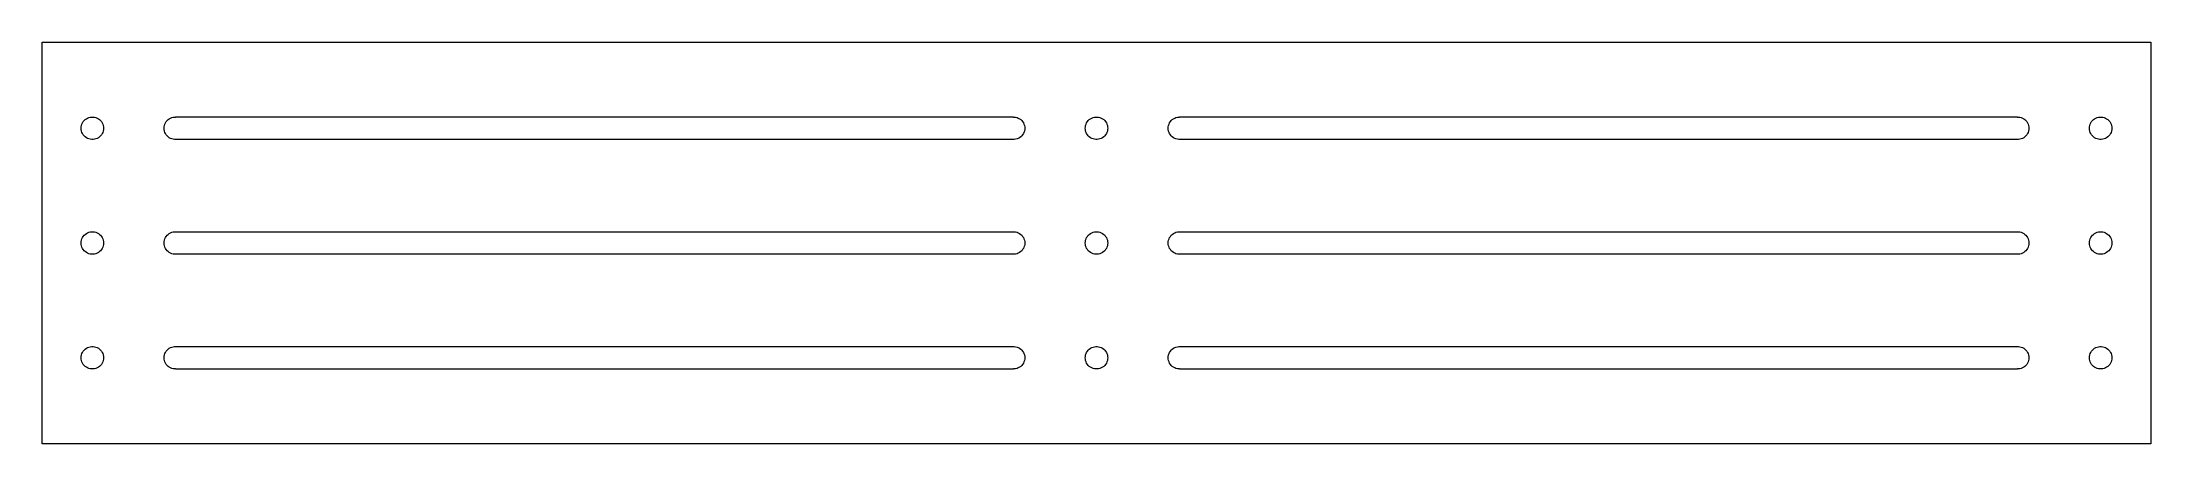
# Model space of a CAD drawing. Header units: millimetres. Extents: x -233 to 233, y -44 to 44.
import ezdxf

# ---------------------------------------------------------------- set-up
doc = ezdxf.new("R2010")
doc.units = ezdxf.units.MM
doc.layers.get('0').update_dxf_attribs({"linetype": 'CONTINUOUS', "lineweight": 0})

msp = doc.modelspace()

# ---------------------------------------------------------------- linework, layer by layer
for p, q in [((-233.362, -44.45), (-233.362, 44.45)), ((-233.362, 44.45), (233.362, 44.45)), ((233.362, 44.45), (233.362, -44.45)), ((-224.739, 25.4), (-224.72, 25.712)), ((-224.72, 25.088), (-224.739, 25.4)), ((-224.72, 25.712), (-224.661, 26.019)), ((-224.661, 24.781), (-224.72, 25.088)), ((-224.661, 26.019), (-224.564, 26.316)), ((-224.564, 24.484), (-224.661, 24.781)), ((-224.564, 26.316), (-224.431, 26.599)), ((-224.431, 24.201), (-224.564, 24.484)), ((-224.431, 26.599), (-224.264, 26.863)), ((-224.264, 23.937), (-224.431, 24.201)), ((-224.264, 26.863), (-224.065, 27.104)), ((-224.065, 23.696), (-224.264, 23.937)), ((-224.065, 27.104), (-223.837, 27.318)), ((-223.837, 23.482), (-224.065, 23.696)), ((-223.837, 27.318), (-223.584, 27.502)), ((-223.584, 23.298), (-223.837, 23.482)), ((-223.584, 27.502), (-223.31, 27.652)), ((-223.31, 27.652), (-223.019, 27.767)), ((-223.019, 27.767), (-222.716, 27.845)), ((-222.716, 27.845), (-222.406, 27.884)), ((-222.406, 27.884), (-222.094, 27.884)), ((-222.094, 27.884), (-221.784, 27.845)), ((-221.784, 27.845), (-221.481, 27.767)), ((-221.481, 27.767), (-221.19, 27.652)), ((-221.19, 27.652), (-220.916, 27.502)), ((-220.916, 27.502), (-220.663, 27.318)), ((-220.663, 23.482), (-220.916, 23.298)), ((-220.663, 27.318), (-220.435, 27.104)), ((-220.435, 23.696), (-220.663, 23.482)), ((-220.435, 27.104), (-220.236, 26.863)), ((-220.236, 23.937), (-220.435, 23.696)), ((-220.236, 26.863), (-220.069, 26.599)), ((-220.069, 24.201), (-220.236, 23.937)), ((-220.069, 26.599), (-219.936, 26.316)), ((-219.936, 24.484), (-220.069, 24.201)), ((-219.936, 26.316), (-219.839, 26.019)), ((-219.839, 24.781), (-219.936, 24.484)), ((-219.839, 26.019), (-219.78, 25.712)), ((-219.78, 25.088), (-219.839, 24.781)), ((-219.78, 25.712), (-219.761, 25.4)), ((-219.761, 25.4), (-219.78, 25.088)), ((-206.375, 25.4), (-206.355, 25.712)), ((-206.355, 25.088), (-206.375, 25.4)), ((-206.355, 25.712), (-206.297, 26.019)), ((-206.297, 24.781), (-206.355, 25.088)), ((-206.297, 26.019), (-206.2, 26.316)), ((-206.2, 24.484), (-206.297, 24.781)), ((-206.2, 26.316), (-206.067, 26.599)), ((-206.067, 24.201), (-206.2, 24.484)), ((-206.067, 26.599), (-205.9, 26.863)), ((-205.9, 23.937), (-206.067, 24.201)), ((-205.9, 26.863), (-205.7, 27.104)), ((-205.7, 23.696), (-205.9, 23.937)), ((-205.7, 27.104), (-205.472, 27.318)), ((-205.472, 23.482), (-205.7, 23.696)), ((-205.472, 27.318), (-205.22, 27.502)), ((-205.22, 23.298), (-205.472, 23.482)), ((-205.22, 27.502), (-204.946, 27.652)), ((-204.946, 27.652), (-204.655, 27.767)), ((-204.655, 27.767), (-204.352, 27.845)), ((-204.352, 27.845), (-204.042, 27.884)), ((-204.042, 27.884), (-203.886, 27.884)), ((-203.886, 27.884), (-203.886, 27.889)), ((-203.886, 27.889), (-18.364, 27.889)), ((-18.364, 27.889), (-18.364, 27.884)), ((-18.364, 27.884), (-18.208, 27.884)), ((-18.208, 27.884), (-17.898, 27.845)), ((-17.898, 27.845), (-17.595, 27.767)), ((-17.595, 27.767), (-17.304, 27.652)), ((-17.304, 27.652), (-17.03, 27.502)), ((-17.03, 27.502), (-16.778, 27.318)), ((-16.778, 23.482), (-17.03, 23.298)), ((-16.778, 27.318), (-16.55, 27.104)), ((-16.55, 23.696), (-16.778, 23.482)), ((-16.55, 27.104), (-16.35, 26.863)), ((-16.35, 23.937), (-16.55, 23.696)), ((-16.35, 26.863), (-16.183, 26.599)), ((-16.183, 24.201), (-16.35, 23.937)), ((-16.183, 26.599), (-16.05, 26.316)), ((-16.05, 24.484), (-16.183, 24.201)), ((-16.05, 26.316), (-15.953, 26.019)), ((-15.953, 24.781), (-16.05, 24.484)), ((-15.953, 26.019), (-15.895, 25.712)), ((-15.895, 25.088), (-15.953, 24.781)), ((-15.895, 25.712), (-15.875, 25.4)), ((-15.875, 25.4), (-15.895, 25.088)), ((-2.489, 25.4), (-2.47, 25.712)), ((-2.47, 25.088), (-2.489, 25.4)), ((-2.47, 25.712), (-2.411, 26.019)), ((-2.411, 24.781), (-2.47, 25.088)), ((-2.411, 26.019), (-2.314, 26.316)), ((-2.314, 24.484), (-2.411, 24.781)), ((-2.314, 26.316), (-2.181, 26.599)), ((-2.181, 24.201), (-2.314, 24.484)), ((-2.181, 26.599), (-2.014, 26.863)), ((-2.014, 23.937), (-2.181, 24.201)), ((-2.014, 26.863), (-1.815, 27.104)), ((-1.815, 23.696), (-2.014, 23.937)), ((-1.815, 27.104), (-1.587, 27.318)), ((-1.587, 23.482), (-1.815, 23.696)), ((-1.587, 27.318), (-1.334, 27.502)), ((-1.334, 23.298), (-1.587, 23.482)), ((-1.334, 27.502), (-1.06, 27.652)), ((-1.06, 27.652), (-0.769, 27.767)), ((-0.769, 27.767), (-0.466, 27.845)), ((-0.466, 27.845), (-0.156, 27.884)), ((-0.156, 27.884), (0.156, 27.884)), ((0.156, 27.884), (0.466, 27.845)), ((0.466, 27.845), (0.769, 27.767)), ((0.769, 27.767), (1.06, 27.652)), ((1.06, 27.652), (1.334, 27.502)), ((1.334, 27.502), (1.587, 27.318)), ((1.587, 23.482), (1.334, 23.298)), ((1.587, 27.318), (1.815, 27.104)), ((1.815, 23.696), (1.587, 23.482)), ((1.815, 27.104), (2.014, 26.863)), ((2.014, 23.937), (1.815, 23.696)), ((2.014, 26.863), (2.181, 26.599)), ((2.181, 24.201), (2.014, 23.937)), ((2.181, 26.599), (2.314, 26.316)), ((2.314, 24.484), (2.181, 24.201)), ((2.314, 26.316), (2.411, 26.019)), ((2.411, 24.781), (2.314, 24.484)), ((2.411, 26.019), (2.47, 25.712)), ((2.47, 25.088), (2.411, 24.781)), ((2.47, 25.712), (2.489, 25.4)), ((2.489, 25.4), (2.47, 25.088)), ((15.875, 25.4), (15.895, 25.712)), ((15.895, 25.088), (15.875, 25.4)), ((15.895, 25.712), (15.953, 26.019)), ((15.953, 24.781), (15.895, 25.088)), ((15.953, 26.019), (16.05, 26.316)), ((16.05, 24.484), (15.953, 24.781)), ((16.05, 26.316), (16.183, 26.599)), ((16.183, 24.201), (16.05, 24.484)), ((16.183, 26.599), (16.35, 26.863)), ((16.35, 23.937), (16.183, 24.201)), ((16.35, 26.863), (16.55, 27.104)), ((16.55, 23.696), (16.35, 23.937)), ((16.55, 27.104), (16.778, 27.318)), ((16.778, 23.482), (16.55, 23.696)), ((16.778, 27.318), (17.03, 27.502)), ((17.03, 23.298), (16.778, 23.482)), ((17.03, 27.502), (17.304, 27.652)), ((17.304, 27.652), (17.595, 27.767)), ((17.595, 27.767), (17.898, 27.845)), ((17.898, 27.845), (18.208, 27.884)), ((18.208, 27.884), (18.364, 27.884)), ((18.364, 27.884), (18.364, 27.889)), ((18.364, 27.889), (203.886, 27.889)), ((203.886, 27.889), (203.886, 27.884)), ((203.886, 27.884), (204.042, 27.884)), ((204.042, 27.884), (204.352, 27.845)), ((204.352, 27.845), (204.655, 27.767)), ((204.655, 27.767), (204.946, 27.652)), ((204.946, 27.652), (205.22, 27.502)), ((205.22, 27.502), (205.472, 27.318)), ((205.472, 23.482), (205.22, 23.298)), ((205.472, 27.318), (205.7, 27.104)), ((205.7, 23.696), (205.472, 23.482)), ((205.7, 27.104), (205.9, 26.863)), ((205.9, 23.937), (205.7, 23.696)), ((205.9, 26.863), (206.067, 26.599)), ((206.067, 24.201), (205.9, 23.937)), ((206.067, 26.599), (206.2, 26.316)), ((206.2, 24.484), (206.067, 24.201)), ((206.2, 26.316), (206.297, 26.019)), ((206.297, 24.781), (206.2, 24.484)), ((206.297, 26.019), (206.355, 25.712)), ((206.355, 25.088), (206.297, 24.781)), ((206.355, 25.712), (206.375, 25.4)), ((206.375, 25.4), (206.355, 25.088)), ((219.761, 25.4), (219.78, 25.712)), ((219.78, 25.088), (219.761, 25.4)), ((219.78, 25.712), (219.839, 26.019)), ((219.839, 24.781), (219.78, 25.088)), ((219.839, 26.019), (219.936, 26.316)), ((219.936, 24.484), (219.839, 24.781)), ((219.936, 26.316), (220.069, 26.599)), ((220.069, 24.201), (219.936, 24.484)), ((220.069, 26.599), (220.236, 26.863)), ((220.236, 23.937), (220.069, 24.201)), ((220.236, 26.863), (220.435, 27.104)), ((220.435, 23.696), (220.236, 23.937)), ((220.435, 27.104), (220.663, 27.318)), ((220.663, 23.482), (220.435, 23.696)), ((220.663, 27.318), (220.916, 27.502)), ((220.916, 23.298), (220.663, 23.482)), ((220.916, 27.502), (221.19, 27.652)), ((221.19, 27.652), (221.481, 27.767)), ((221.481, 27.767), (221.784, 27.845)), ((221.784, 27.845), (222.094, 27.884)), ((222.094, 27.884), (222.406, 27.884)), ((222.406, 27.884), (222.716, 27.845)), ((222.716, 27.845), (223.019, 27.767)), ((223.019, 27.767), (223.31, 27.652)), ((223.31, 27.652), (223.584, 27.502)), ((223.584, 27.502), (223.837, 27.318)), ((223.837, 23.482), (223.584, 23.298)), ((223.837, 27.318), (224.065, 27.104)), ((224.065, 23.696), (223.837, 23.482)), ((224.065, 27.104), (224.264, 26.863)), ((224.264, 23.937), (224.065, 23.696)), ((224.264, 26.863), (224.431, 26.599)), ((224.431, 24.201), (224.264, 23.937)), ((224.431, 26.599), (224.564, 26.316)), ((224.564, 24.484), (224.431, 24.201)), ((224.564, 26.316), (224.661, 26.019)), ((224.661, 24.781), (224.564, 24.484)), ((224.661, 26.019), (224.72, 25.712)), ((224.72, 25.088), (224.661, 24.781)), ((224.72, 25.712), (224.739, 25.4)), ((224.739, 25.4), (224.72, 25.088)), ((-223.31, 23.148), (-223.584, 23.298)), ((-223.019, 23.033), (-223.31, 23.148)), ((-222.716, 22.955), (-223.019, 23.033)), ((-222.406, 22.916), (-222.716, 22.955)), ((-222.094, 22.916), (-222.406, 22.916)), ((-221.784, 22.955), (-222.094, 22.916)), ((-221.481, 23.033), (-221.784, 22.955)), ((-221.19, 23.148), (-221.481, 23.033)), ((-220.916, 23.298), (-221.19, 23.148)), ((-204.946, 23.148), (-205.22, 23.298)), ((-204.655, 23.033), (-204.946, 23.148)), ((-204.352, 22.955), (-204.655, 23.033)), ((-204.042, 22.916), (-204.352, 22.955)), ((-203.886, 22.916), (-204.042, 22.916)), ((-203.886, 22.911), (-203.886, 22.916)), ((-18.364, 22.911), (-203.886, 22.911)), ((-18.208, 22.916), (-18.364, 22.916)), ((-18.364, 22.916), (-18.364, 22.911)), ((-17.898, 22.955), (-18.208, 22.916)), ((-17.595, 23.033), (-17.898, 22.955)), ((-17.304, 23.148), (-17.595, 23.033)), ((-17.03, 23.298), (-17.304, 23.148)), ((-1.06, 23.148), (-1.334, 23.298)), ((-0.769, 23.033), (-1.06, 23.148)), ((-0.466, 22.955), (-0.769, 23.033)), ((-0.156, 22.916), (-0.466, 22.955)), ((0.156, 22.916), (-0.156, 22.916)), ((0.466, 22.955), (0.156, 22.916)), ((0.769, 23.033), (0.466, 22.955)), ((1.06, 23.148), (0.769, 23.033)), ((1.334, 23.298), (1.06, 23.148)), ((17.304, 23.148), (17.03, 23.298)), ((17.595, 23.033), (17.304, 23.148)), ((17.898, 22.955), (17.595, 23.033)), ((18.208, 22.916), (17.898, 22.955)), ((18.364, 22.916), (18.208, 22.916)), ((18.364, 22.911), (18.364, 22.916)), ((203.886, 22.911), (18.364, 22.911)), ((204.042, 22.916), (203.886, 22.916)), ((203.886, 22.916), (203.886, 22.911)), ((204.352, 22.955), (204.042, 22.916)), ((204.655, 23.033), (204.352, 22.955)), ((204.946, 23.148), (204.655, 23.033)), ((205.22, 23.298), (204.946, 23.148)), ((221.19, 23.148), (220.916, 23.298)), ((221.481, 23.033), (221.19, 23.148)), ((221.784, 22.955), (221.481, 23.033)), ((222.094, 22.916), (221.784, 22.955)), ((222.406, 22.916), (222.094, 22.916)), ((222.716, 22.955), (222.406, 22.916)), ((223.019, 23.033), (222.716, 22.955)), ((223.31, 23.148), (223.019, 23.033)), ((223.584, 23.298), (223.31, 23.148)), ((-224.739, 0), (-224.72, 0.312)), ((-224.72, -0.312), (-224.739, 0)), ((-224.72, 0.312), (-224.661, 0.619)), ((-224.661, 0.619), (-224.564, 0.916)), ((-224.564, 0.916), (-224.431, 1.199)), ((-224.431, 1.199), (-224.264, 1.463)), ((-224.264, 1.463), (-224.065, 1.704)), ((-224.065, 1.704), (-223.837, 1.918)), ((-223.837, 1.918), (-223.584, 2.102)), ((-223.584, 2.102), (-223.31, 2.252)), ((-223.31, 2.252), (-223.019, 2.367)), ((-223.019, 2.367), (-222.716, 2.445)), ((-222.716, 2.445), (-222.406, 2.484)), ((-222.406, 2.484), (-222.094, 2.484)), ((-222.094, 2.484), (-221.784, 2.445)), ((-221.784, 2.445), (-221.481, 2.367)), ((-221.481, 2.367), (-221.19, 2.252)), ((-221.19, 2.252), (-220.916, 2.102)), ((-220.916, 2.102), (-220.663, 1.918)), ((-220.663, 1.918), (-220.435, 1.704)), ((-220.435, 1.704), (-220.236, 1.463)), ((-220.236, 1.463), (-220.069, 1.199)), ((-220.069, 1.199), (-219.936, 0.916)), ((-219.936, 0.916), (-219.839, 0.619)), ((-219.839, 0.619), (-219.78, 0.312)), ((-219.78, 0.312), (-219.761, 0)), ((-219.761, 0), (-219.78, -0.312)), ((-206.375, 0), (-206.355, 0.312)), ((-206.355, -0.312), (-206.375, 0)), ((-206.355, 0.312), (-206.297, 0.619)), ((-206.297, 0.619), (-206.2, 0.916)), ((-206.2, 0.916), (-206.067, 1.199)), ((-206.067, 1.199), (-205.9, 1.463)), ((-205.9, 1.463), (-205.7, 1.704)), ((-205.7, 1.704), (-205.472, 1.918)), ((-205.472, 1.918), (-205.22, 2.102)), ((-205.22, 2.102), (-204.946, 2.252)), ((-204.946, 2.252), (-204.655, 2.367)), ((-204.655, 2.367), (-204.352, 2.445)), ((-204.352, 2.445), (-204.042, 2.484)), ((-204.042, 2.484), (-203.886, 2.484)), ((-203.886, 2.484), (-203.886, 2.489)), ((-203.886, 2.489), (-18.364, 2.489)), ((-18.364, 2.489), (-18.364, 2.484)), ((-18.364, 2.484), (-18.208, 2.484)), ((-18.208, 2.484), (-17.898, 2.445)), ((-17.898, 2.445), (-17.595, 2.367)), ((-17.595, 2.367), (-17.304, 2.252)), ((-17.304, 2.252), (-17.03, 2.102)), ((-17.03, 2.102), (-16.778, 1.918)), ((-16.778, 1.918), (-16.55, 1.704)), ((-16.55, 1.704), (-16.35, 1.463)), ((-16.35, 1.463), (-16.183, 1.199)), ((-16.183, 1.199), (-16.05, 0.916)), ((-16.05, 0.916), (-15.953, 0.619)), ((-15.953, 0.619), (-15.895, 0.312)), ((-15.895, 0.312), (-15.875, 0)), ((-15.875, 0), (-15.895, -0.312)), ((-2.489, 0), (-2.47, 0.312)), ((-2.47, -0.312), (-2.489, 0)), ((-2.47, 0.312), (-2.411, 0.619)), ((-2.411, 0.619), (-2.314, 0.916)), ((-2.314, 0.916), (-2.181, 1.199)), ((-2.181, 1.199), (-2.014, 1.463)), ((-2.014, 1.463), (-1.815, 1.704)), ((-1.815, 1.704), (-1.587, 1.918)), ((-1.587, 1.918), (-1.334, 2.102)), ((-1.334, 2.102), (-1.06, 2.252)), ((-1.06, 2.252), (-0.769, 2.367)), ((-0.769, 2.367), (-0.466, 2.445)), ((-0.466, 2.445), (-0.156, 2.484)), ((-0.156, 2.484), (0.156, 2.484)), ((0.156, 2.484), (0.466, 2.445)), ((0.466, 2.445), (0.769, 2.367)), ((0.769, 2.367), (1.06, 2.252)), ((1.06, 2.252), (1.334, 2.102)), ((1.334, 2.102), (1.587, 1.918)), ((1.587, 1.918), (1.815, 1.704)), ((1.815, 1.704), (2.014, 1.463)), ((2.014, 1.463), (2.181, 1.199)), ((2.181, 1.199), (2.314, 0.916)), ((2.314, 0.916), (2.411, 0.619)), ((2.411, 0.619), (2.47, 0.312)), ((2.47, 0.312), (2.489, 0)), ((2.489, 0), (2.47, -0.312)), ((15.875, 0), (15.895, 0.312)), ((15.895, -0.312), (15.875, 0)), ((15.895, 0.312), (15.953, 0.619)), ((15.953, 0.619), (16.05, 0.916)), ((16.05, 0.916), (16.183, 1.199)), ((16.183, 1.199), (16.35, 1.463)), ((16.35, 1.463), (16.55, 1.704)), ((16.55, 1.704), (16.778, 1.918)), ((16.778, 1.918), (17.03, 2.102)), ((17.03, 2.102), (17.304, 2.252)), ((17.304, 2.252), (17.595, 2.367)), ((17.595, 2.367), (17.898, 2.445)), ((17.898, 2.445), (18.208, 2.484)), ((18.208, 2.484), (18.364, 2.484)), ((18.364, 2.484), (18.364, 2.489)), ((18.364, 2.489), (203.886, 2.489)), ((203.886, 2.489), (203.886, 2.484)), ((203.886, 2.484), (204.042, 2.484)), ((204.042, 2.484), (204.352, 2.445)), ((204.352, 2.445), (204.655, 2.367)), ((204.655, 2.367), (204.946, 2.252)), ((204.946, 2.252), (205.22, 2.102)), ((205.22, 2.102), (205.472, 1.918)), ((205.472, 1.918), (205.7, 1.704)), ((205.7, 1.704), (205.9, 1.463)), ((205.9, 1.463), (206.067, 1.199)), ((206.067, 1.199), (206.2, 0.916)), ((206.2, 0.916), (206.297, 0.619)), ((206.297, 0.619), (206.355, 0.312)), ((206.355, 0.312), (206.375, 0)), ((206.375, 0), (206.355, -0.312)), ((219.761, 0), (219.78, 0.312)), ((219.78, -0.312), (219.761, 0)), ((219.78, 0.312), (219.839, 0.619)), ((219.839, 0.619), (219.936, 0.916)), ((219.936, 0.916), (220.069, 1.199)), ((220.069, 1.199), (220.236, 1.463)), ((220.236, 1.463), (220.435, 1.704)), ((220.435, 1.704), (220.663, 1.918)), ((220.663, 1.918), (220.916, 2.102)), ((220.916, 2.102), (221.19, 2.252)), ((221.19, 2.252), (221.481, 2.367)), ((221.481, 2.367), (221.784, 2.445)), ((221.784, 2.445), (222.094, 2.484)), ((222.094, 2.484), (222.406, 2.484)), ((222.406, 2.484), (222.716, 2.445)), ((222.716, 2.445), (223.019, 2.367)), ((223.019, 2.367), (223.31, 2.252)), ((223.31, 2.252), (223.584, 2.102)), ((223.584, 2.102), (223.837, 1.918)), ((223.837, 1.918), (224.065, 1.704)), ((224.065, 1.704), (224.264, 1.463)), ((224.264, 1.463), (224.431, 1.199)), ((224.431, 1.199), (224.564, 0.916)), ((224.564, 0.916), (224.661, 0.619)), ((224.661, 0.619), (224.72, 0.312)), ((224.72, 0.312), (224.739, 0)), ((224.739, 0), (224.72, -0.312)), ((-224.661, -0.619), (-224.72, -0.312)), ((-224.564, -0.916), (-224.661, -0.619)), ((-224.431, -1.199), (-224.564, -0.916)), ((-224.264, -1.463), (-224.431, -1.199)), ((-224.065, -1.704), (-224.264, -1.463)), ((-223.837, -1.918), (-224.065, -1.704)), ((-223.584, -2.102), (-223.837, -1.918)), ((-223.31, -2.252), (-223.584, -2.102)), ((-223.019, -2.367), (-223.31, -2.252)), ((-222.716, -2.445), (-223.019, -2.367)), ((-222.406, -2.484), (-222.716, -2.445)), ((-222.094, -2.484), (-222.406, -2.484)), ((-221.784, -2.445), (-222.094, -2.484)), ((-221.481, -2.367), (-221.784, -2.445)), ((-221.19, -2.252), (-221.481, -2.367)), ((-220.916, -2.102), (-221.19, -2.252)), ((-220.663, -1.918), (-220.916, -2.102)), ((-220.435, -1.704), (-220.663, -1.918)), ((-220.236, -1.463), (-220.435, -1.704)), ((-220.069, -1.199), (-220.236, -1.463)), ((-219.936, -0.916), (-220.069, -1.199)), ((-219.839, -0.619), (-219.936, -0.916)), ((-219.78, -0.312), (-219.839, -0.619)), ((-206.297, -0.619), (-206.355, -0.312)), ((-206.2, -0.916), (-206.297, -0.619)), ((-206.067, -1.199), (-206.2, -0.916)), ((-205.9, -1.463), (-206.067, -1.199)), ((-205.7, -1.704), (-205.9, -1.463)), ((-205.472, -1.918), (-205.7, -1.704)), ((-205.22, -2.102), (-205.472, -1.918)), ((-204.946, -2.252), (-205.22, -2.102)), ((-204.655, -2.367), (-204.946, -2.252)), ((-204.352, -2.445), (-204.655, -2.367)), ((-204.042, -2.484), (-204.352, -2.445)), ((-203.886, -2.484), (-204.042, -2.484)), ((-203.886, -2.489), (-203.886, -2.484)), ((-18.364, -2.489), (-203.886, -2.489)), ((-18.208, -2.484), (-18.364, -2.484)), ((-18.364, -2.484), (-18.364, -2.489)), ((-17.898, -2.445), (-18.208, -2.484)), ((-17.595, -2.367), (-17.898, -2.445)), ((-17.304, -2.252), (-17.595, -2.367)), ((-17.03, -2.102), (-17.304, -2.252)), ((-16.778, -1.918), (-17.03, -2.102)), ((-16.55, -1.704), (-16.778, -1.918)), ((-16.35, -1.463), (-16.55, -1.704)), ((-16.183, -1.199), (-16.35, -1.463)), ((-16.05, -0.916), (-16.183, -1.199)), ((-15.953, -0.619), (-16.05, -0.916)), ((-15.895, -0.312), (-15.953, -0.619)), ((-2.411, -0.619), (-2.47, -0.312)), ((-2.314, -0.916), (-2.411, -0.619)), ((-2.181, -1.199), (-2.314, -0.916)), ((-2.014, -1.463), (-2.181, -1.199)), ((-1.815, -1.704), (-2.014, -1.463)), ((-1.587, -1.918), (-1.815, -1.704)), ((-1.334, -2.102), (-1.587, -1.918)), ((-1.06, -2.252), (-1.334, -2.102)), ((-0.769, -2.367), (-1.06, -2.252)), ((-0.466, -2.445), (-0.769, -2.367)), ((-0.156, -2.484), (-0.466, -2.445)), ((0.156, -2.484), (-0.156, -2.484)), ((0.466, -2.445), (0.156, -2.484)), ((0.769, -2.367), (0.466, -2.445)), ((1.06, -2.252), (0.769, -2.367)), ((1.334, -2.102), (1.06, -2.252)), ((1.587, -1.918), (1.334, -2.102)), ((1.815, -1.704), (1.587, -1.918)), ((2.014, -1.463), (1.815, -1.704)), ((2.181, -1.199), (2.014, -1.463)), ((2.314, -0.916), (2.181, -1.199)), ((2.411, -0.619), (2.314, -0.916)), ((2.47, -0.312), (2.411, -0.619)), ((15.953, -0.619), (15.895, -0.312)), ((16.05, -0.916), (15.953, -0.619)), ((16.183, -1.199), (16.05, -0.916)), ((16.35, -1.463), (16.183, -1.199)), ((16.55, -1.704), (16.35, -1.463)), ((16.778, -1.918), (16.55, -1.704)), ((17.03, -2.102), (16.778, -1.918)), ((17.304, -2.252), (17.03, -2.102)), ((17.595, -2.367), (17.304, -2.252)), ((17.898, -2.445), (17.595, -2.367)), ((18.208, -2.484), (17.898, -2.445)), ((18.364, -2.484), (18.208, -2.484)), ((18.364, -2.489), (18.364, -2.484)), ((203.886, -2.489), (18.364, -2.489)), ((204.042, -2.484), (203.886, -2.484)), ((203.886, -2.484), (203.886, -2.489)), ((204.352, -2.445), (204.042, -2.484)), ((204.655, -2.367), (204.352, -2.445)), ((204.946, -2.252), (204.655, -2.367)), ((205.22, -2.102), (204.946, -2.252)), ((205.472, -1.918), (205.22, -2.102)), ((205.7, -1.704), (205.472, -1.918)), ((205.9, -1.463), (205.7, -1.704)), ((206.067, -1.199), (205.9, -1.463)), ((206.2, -0.916), (206.067, -1.199)), ((206.297, -0.619), (206.2, -0.916)), ((206.355, -0.312), (206.297, -0.619)), ((219.839, -0.619), (219.78, -0.312)), ((219.936, -0.916), (219.839, -0.619)), ((220.069, -1.199), (219.936, -0.916)), ((220.236, -1.463), (220.069, -1.199)), ((220.435, -1.704), (220.236, -1.463)), ((220.663, -1.918), (220.435, -1.704)), ((220.916, -2.102), (220.663, -1.918)), ((221.19, -2.252), (220.916, -2.102)), ((221.481, -2.367), (221.19, -2.252)), ((221.784, -2.445), (221.481, -2.367)), ((222.094, -2.484), (221.784, -2.445)), ((222.406, -2.484), (222.094, -2.484)), ((222.716, -2.445), (222.406, -2.484)), ((223.019, -2.367), (222.716, -2.445)), ((223.31, -2.252), (223.019, -2.367)), ((223.584, -2.102), (223.31, -2.252)), ((223.837, -1.918), (223.584, -2.102)), ((224.065, -1.704), (223.837, -1.918)), ((224.264, -1.463), (224.065, -1.704)), ((224.431, -1.199), (224.264, -1.463)), ((224.564, -0.916), (224.431, -1.199)), ((224.661, -0.619), (224.564, -0.916)), ((224.72, -0.312), (224.661, -0.619)), ((-223.837, -23.482), (-223.584, -23.298)), ((-223.584, -23.298), (-223.31, -23.148)), ((-223.31, -23.148), (-223.019, -23.033)), ((-223.019, -23.033), (-222.716, -22.955)), ((-222.716, -22.955), (-222.406, -22.916)), ((-222.406, -22.916), (-222.094, -22.916)), ((-222.094, -22.916), (-221.784, -22.955)), ((-221.784, -22.955), (-221.481, -23.033)), ((-221.481, -23.033), (-221.19, -23.148)), ((-221.19, -23.148), (-220.916, -23.298)), ((-220.916, -23.298), (-220.663, -23.482)), ((-205.472, -23.482), (-205.22, -23.298)), ((-205.22, -23.298), (-204.946, -23.148)), ((-204.946, -23.148), (-204.655, -23.033)), ((-204.655, -23.033), (-204.352, -22.955)), ((-204.352, -22.955), (-204.042, -22.916)), ((-204.042, -22.916), (-203.886, -22.916)), ((-203.886, -22.916), (-203.886, -22.911)), ((-203.886, -22.911), (-18.364, -22.911)), ((-18.364, -22.911), (-18.364, -22.916)), ((-18.364, -22.916), (-18.208, -22.916)), ((-18.208, -22.916), (-17.898, -22.955)), ((-17.898, -22.955), (-17.595, -23.033)), ((-17.595, -23.033), (-17.304, -23.148)), ((-17.304, -23.148), (-17.03, -23.298)), ((-17.03, -23.298), (-16.778, -23.482)), ((-1.587, -23.482), (-1.334, -23.298)), ((-1.334, -23.298), (-1.06, -23.148)), ((-1.06, -23.148), (-0.769, -23.033)), ((-0.769, -23.033), (-0.466, -22.955)), ((-0.466, -22.955), (-0.156, -22.916)), ((-0.156, -22.916), (0.156, -22.916)), ((0.156, -22.916), (0.466, -22.955)), ((0.466, -22.955), (0.769, -23.033)), ((0.769, -23.033), (1.06, -23.148)), ((1.06, -23.148), (1.334, -23.298)), ((1.334, -23.298), (1.587, -23.482)), ((16.778, -23.482), (17.03, -23.298)), ((17.03, -23.298), (17.304, -23.148)), ((17.304, -23.148), (17.595, -23.033)), ((17.595, -23.033), (17.898, -22.955)), ((17.898, -22.955), (18.208, -22.916)), ((18.208, -22.916), (18.364, -22.916)), ((18.364, -22.916), (18.364, -22.911)), ((18.364, -22.911), (203.886, -22.911)), ((203.886, -22.911), (203.886, -22.916)), ((203.886, -22.916), (204.042, -22.916)), ((204.042, -22.916), (204.352, -22.955)), ((204.352, -22.955), (204.655, -23.033)), ((204.655, -23.033), (204.946, -23.148)), ((204.946, -23.148), (205.22, -23.298)), ((205.22, -23.298), (205.472, -23.482)), ((220.663, -23.482), (220.916, -23.298)), ((220.916, -23.298), (221.19, -23.148)), ((221.19, -23.148), (221.481, -23.033)), ((221.481, -23.033), (221.784, -22.955)), ((221.784, -22.955), (222.094, -22.916)), ((222.094, -22.916), (222.406, -22.916)), ((222.406, -22.916), (222.716, -22.955)), ((222.716, -22.955), (223.019, -23.033)), ((223.019, -23.033), (223.31, -23.148)), ((223.31, -23.148), (223.584, -23.298)), ((223.584, -23.298), (223.837, -23.482)), ((-224.739, -25.4), (-224.72, -25.088)), ((-224.72, -25.712), (-224.739, -25.4)), ((-224.72, -25.088), (-224.661, -24.781)), ((-224.661, -26.019), (-224.72, -25.712)), ((-224.661, -24.781), (-224.564, -24.484)), ((-224.564, -26.316), (-224.661, -26.019)), ((-224.564, -24.484), (-224.431, -24.201)), ((-224.431, -26.599), (-224.564, -26.316)), ((-224.431, -24.201), (-224.264, -23.937)), ((-224.264, -26.863), (-224.431, -26.599)), ((-224.264, -23.937), (-224.065, -23.696)), ((-224.065, -27.104), (-224.264, -26.863)), ((-224.065, -23.696), (-223.837, -23.482)), ((-223.837, -27.318), (-224.065, -27.104)), ((-223.584, -27.502), (-223.837, -27.318)), ((-223.31, -27.652), (-223.584, -27.502)), ((-223.019, -27.767), (-223.31, -27.652)), ((-222.716, -27.845), (-223.019, -27.767)), ((-222.406, -27.884), (-222.716, -27.845)), ((-222.094, -27.884), (-222.406, -27.884)), ((-221.784, -27.845), (-222.094, -27.884)), ((-221.481, -27.767), (-221.784, -27.845)), ((-221.19, -27.652), (-221.481, -27.767)), ((-220.916, -27.502), (-221.19, -27.652)), ((-220.663, -27.318), (-220.916, -27.502)), ((-220.663, -23.482), (-220.435, -23.696)), ((-220.435, -27.104), (-220.663, -27.318)), ((-220.435, -23.696), (-220.236, -23.937)), ((-220.236, -26.863), (-220.435, -27.104)), ((-220.236, -23.937), (-220.069, -24.201)), ((-220.069, -26.599), (-220.236, -26.863)), ((-220.069, -24.201), (-219.936, -24.484)), ((-219.936, -26.316), (-220.069, -26.599)), ((-219.936, -24.484), (-219.839, -24.781)), ((-219.839, -26.019), (-219.936, -26.316)), ((-219.839, -24.781), (-219.78, -25.088)), ((-219.78, -25.712), (-219.839, -26.019)), ((-219.78, -25.088), (-219.761, -25.4)), ((-219.761, -25.4), (-219.78, -25.712)), ((-206.375, -25.4), (-206.355, -25.088)), ((-206.355, -25.712), (-206.375, -25.4)), ((-206.355, -25.088), (-206.297, -24.781)), ((-206.297, -26.019), (-206.355, -25.712)), ((-206.297, -24.781), (-206.2, -24.484)), ((-206.2, -26.316), (-206.297, -26.019)), ((-206.2, -24.484), (-206.067, -24.201)), ((-206.067, -26.599), (-206.2, -26.316)), ((-206.067, -24.201), (-205.9, -23.937)), ((-205.9, -26.863), (-206.067, -26.599)), ((-205.9, -23.937), (-205.7, -23.696)), ((-205.7, -27.104), (-205.9, -26.863)), ((-205.7, -23.696), (-205.472, -23.482)), ((-205.472, -27.318), (-205.7, -27.104)), ((-205.22, -27.502), (-205.472, -27.318)), ((-204.946, -27.652), (-205.22, -27.502)), ((-204.655, -27.767), (-204.946, -27.652)), ((-204.352, -27.845), (-204.655, -27.767)), ((-204.042, -27.884), (-204.352, -27.845)), ((-203.886, -27.884), (-204.042, -27.884)), ((-203.886, -27.889), (-203.886, -27.884)), ((-18.364, -27.889), (-203.886, -27.889)), ((-18.208, -27.884), (-18.364, -27.884)), ((-18.364, -27.884), (-18.364, -27.889)), ((-17.898, -27.845), (-18.208, -27.884)), ((-17.595, -27.767), (-17.898, -27.845)), ((-17.304, -27.652), (-17.595, -27.767)), ((-17.03, -27.502), (-17.304, -27.652)), ((-16.778, -27.318), (-17.03, -27.502)), ((-16.778, -23.482), (-16.55, -23.696)), ((-16.55, -27.104), (-16.778, -27.318)), ((-16.55, -23.696), (-16.35, -23.937)), ((-16.35, -26.863), (-16.55, -27.104)), ((-16.35, -23.937), (-16.183, -24.201)), ((-16.183, -26.599), (-16.35, -26.863)), ((-16.183, -24.201), (-16.05, -24.484)), ((-16.05, -26.316), (-16.183, -26.599)), ((-16.05, -24.484), (-15.953, -24.781)), ((-15.953, -26.019), (-16.05, -26.316)), ((-15.953, -24.781), (-15.895, -25.088)), ((-15.895, -25.712), (-15.953, -26.019)), ((-15.895, -25.088), (-15.875, -25.4)), ((-15.875, -25.4), (-15.895, -25.712)), ((-2.489, -25.4), (-2.47, -25.088)), ((-2.47, -25.712), (-2.489, -25.4)), ((-2.47, -25.088), (-2.411, -24.781)), ((-2.411, -26.019), (-2.47, -25.712)), ((-2.411, -24.781), (-2.314, -24.484)), ((-2.314, -26.316), (-2.411, -26.019)), ((-2.314, -24.484), (-2.181, -24.201)), ((-2.181, -26.599), (-2.314, -26.316)), ((-2.181, -24.201), (-2.014, -23.937)), ((-2.014, -26.863), (-2.181, -26.599)), ((-2.014, -23.937), (-1.815, -23.696)), ((-1.815, -27.104), (-2.014, -26.863)), ((-1.815, -23.696), (-1.587, -23.482)), ((-1.587, -27.318), (-1.815, -27.104)), ((-1.334, -27.502), (-1.587, -27.318)), ((-1.06, -27.652), (-1.334, -27.502)), ((-0.769, -27.767), (-1.06, -27.652)), ((-0.466, -27.845), (-0.769, -27.767)), ((-0.156, -27.884), (-0.466, -27.845)), ((0.156, -27.884), (-0.156, -27.884)), ((0.466, -27.845), (0.156, -27.884)), ((0.769, -27.767), (0.466, -27.845)), ((1.06, -27.652), (0.769, -27.767)), ((1.334, -27.502), (1.06, -27.652)), ((1.587, -27.318), (1.334, -27.502)), ((1.587, -23.482), (1.815, -23.696)), ((1.815, -27.104), (1.587, -27.318)), ((1.815, -23.696), (2.014, -23.937)), ((2.014, -26.863), (1.815, -27.104)), ((2.014, -23.937), (2.181, -24.201)), ((2.181, -26.599), (2.014, -26.863)), ((2.181, -24.201), (2.314, -24.484)), ((2.314, -26.316), (2.181, -26.599)), ((2.314, -24.484), (2.411, -24.781)), ((2.411, -26.019), (2.314, -26.316)), ((2.411, -24.781), (2.47, -25.088)), ((2.47, -25.712), (2.411, -26.019)), ((2.47, -25.088), (2.489, -25.4)), ((2.489, -25.4), (2.47, -25.712)), ((15.875, -25.4), (15.895, -25.088)), ((15.895, -25.712), (15.875, -25.4)), ((15.895, -25.088), (15.953, -24.781)), ((15.953, -26.019), (15.895, -25.712)), ((15.953, -24.781), (16.05, -24.484)), ((16.05, -26.316), (15.953, -26.019)), ((16.05, -24.484), (16.183, -24.201)), ((16.183, -26.599), (16.05, -26.316)), ((16.183, -24.201), (16.35, -23.937)), ((16.35, -26.863), (16.183, -26.599)), ((16.35, -23.937), (16.55, -23.696)), ((16.55, -27.104), (16.35, -26.863)), ((16.55, -23.696), (16.778, -23.482)), ((16.778, -27.318), (16.55, -27.104)), ((17.03, -27.502), (16.778, -27.318)), ((17.304, -27.652), (17.03, -27.502)), ((17.595, -27.767), (17.304, -27.652)), ((17.898, -27.845), (17.595, -27.767)), ((18.208, -27.884), (17.898, -27.845)), ((18.364, -27.884), (18.208, -27.884)), ((18.364, -27.889), (18.364, -27.884)), ((203.886, -27.889), (18.364, -27.889)), ((204.042, -27.884), (203.886, -27.884)), ((203.886, -27.884), (203.886, -27.889)), ((204.352, -27.845), (204.042, -27.884)), ((204.655, -27.767), (204.352, -27.845)), ((204.946, -27.652), (204.655, -27.767)), ((205.22, -27.502), (204.946, -27.652)), ((205.472, -27.318), (205.22, -27.502)), ((205.472, -23.482), (205.7, -23.696)), ((205.7, -27.104), (205.472, -27.318)), ((205.7, -23.696), (205.9, -23.937)), ((205.9, -26.863), (205.7, -27.104)), ((205.9, -23.937), (206.067, -24.201)), ((206.067, -26.599), (205.9, -26.863)), ((206.067, -24.201), (206.2, -24.484)), ((206.2, -26.316), (206.067, -26.599)), ((206.2, -24.484), (206.297, -24.781)), ((206.297, -26.019), (206.2, -26.316)), ((206.297, -24.781), (206.355, -25.088)), ((206.355, -25.712), (206.297, -26.019)), ((206.355, -25.088), (206.375, -25.4)), ((206.375, -25.4), (206.355, -25.712)), ((219.761, -25.4), (219.78, -25.088)), ((219.78, -25.712), (219.761, -25.4)), ((219.78, -25.088), (219.839, -24.781)), ((219.839, -26.019), (219.78, -25.712)), ((219.839, -24.781), (219.936, -24.484)), ((219.936, -26.316), (219.839, -26.019)), ((219.936, -24.484), (220.069, -24.201)), ((220.069, -26.599), (219.936, -26.316)), ((220.069, -24.201), (220.236, -23.937)), ((220.236, -26.863), (220.069, -26.599)), ((220.236, -23.937), (220.435, -23.696)), ((220.435, -27.104), (220.236, -26.863)), ((220.435, -23.696), (220.663, -23.482)), ((220.663, -27.318), (220.435, -27.104)), ((220.916, -27.502), (220.663, -27.318)), ((221.19, -27.652), (220.916, -27.502)), ((221.481, -27.767), (221.19, -27.652)), ((221.784, -27.845), (221.481, -27.767)), ((222.094, -27.884), (221.784, -27.845)), ((222.406, -27.884), (222.094, -27.884)), ((222.716, -27.845), (222.406, -27.884)), ((223.019, -27.767), (222.716, -27.845)), ((223.31, -27.652), (223.019, -27.767)), ((223.584, -27.502), (223.31, -27.652)), ((223.837, -27.318), (223.584, -27.502)), ((223.837, -23.482), (224.065, -23.696)), ((224.065, -27.104), (223.837, -27.318)), ((224.065, -23.696), (224.264, -23.937)), ((224.264, -26.863), (224.065, -27.104)), ((224.264, -23.937), (224.431, -24.201)), ((224.431, -26.599), (224.264, -26.863)), ((224.431, -24.201), (224.564, -24.484)), ((224.564, -26.316), (224.431, -26.599)), ((224.564, -24.484), (224.661, -24.781)), ((224.661, -26.019), (224.564, -26.316)), ((224.661, -24.781), (224.72, -25.088)), ((224.72, -25.712), (224.661, -26.019)), ((224.72, -25.088), (224.739, -25.4)), ((224.739, -25.4), (224.72, -25.712)), ((233.362, -44.45), (-233.362, -44.45))]:
    msp.add_line(p, q)

doc.saveas('drawing.dxf')
